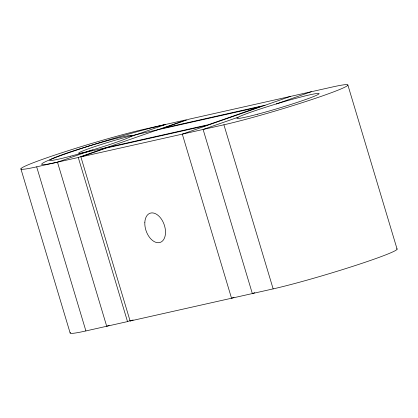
<?xml version="1.0" encoding="UTF-8"?>
<svg xmlns="http://www.w3.org/2000/svg" width="418" height="418" viewBox="0 0 418 418"><rect width="100%" height="100%" fill="white"/><g stroke="black" fill="none" stroke-linecap="round" stroke-linejoin="round"><path stroke-width="0.63" d="M109.145 325.418L106.705 326.265L57.475 162.163L92.472 149.957M130.656 136.644L165.659 124.439A72.925 4.07 -16.7 0 0 67.355 153.228A72.925 4.07 -16.7 0 0 57.475 162.163M36.669 166.839L78.276 157.492L186.465 119.767L144.853 129.11A72.925 4.07 -16.7 0 0 46.55 157.905A72.925 4.07 -16.7 0 0 36.669 166.839L85.899 330.936L127.511 321.594L131.168 320.319M396.708 248.804A72.925 4.07 -16.7 0 1 354.166 265.895A72.925 4.07 -16.7 0 1 273.147 288.89L130.113 321.008L80.878 156.907L106.334 148.035L207.756 125.254M290.489 96.406L182.305 134.131L231.535 298.233L233.96 297.386M238.108 117.254L203.106 129.46L252.341 293.561L254.797 292.704M276.293 103.941L311.295 91.735M130.113 321.008L133.143 319.953M265.033 105.284L163.61 128.06L189.067 119.182L332.101 87.064A72.925 4.07 -16.7 0 1 322.215 95.999A72.925 4.07 -16.7 0 1 223.912 124.789L80.878 156.907M347.87 85.021L397.1 249.123M223.912 124.789L273.147 288.89M78.276 157.492L127.511 321.594M20.9 168.877L70.13 332.979M85.899 330.936A72.925 4.07 -16.7 0 1 70.48 332.435M259.249 106.977L208.342 124.731L86.113 152.178A34.318 1.918 -16.7 0 1 90.763 147.972A34.318 1.918 -16.7 0 1 137.02 134.424L259.249 106.977M257.577 114.203A42.897 2.393 -16.7 0 0 319.101 93.632A42.897 2.393 -16.7 0 0 257.342 109.944A42.897 2.393 -16.7 0 0 257.577 114.203M144.837 222.24A15.445 9.557 70.8 0 0 159.592 242.576A15.445 9.557 70.8 0 0 161.05 218.598A15.445 9.557 70.8 0 0 144.837 222.24M70.574 156.186A42.897 2.393 -16.7 0 0 131.853 135.662A42.897 2.393 -16.7 0 0 69.858 152.074A42.897 2.393 -16.7 0 0 70.574 156.186"/></g></svg>
